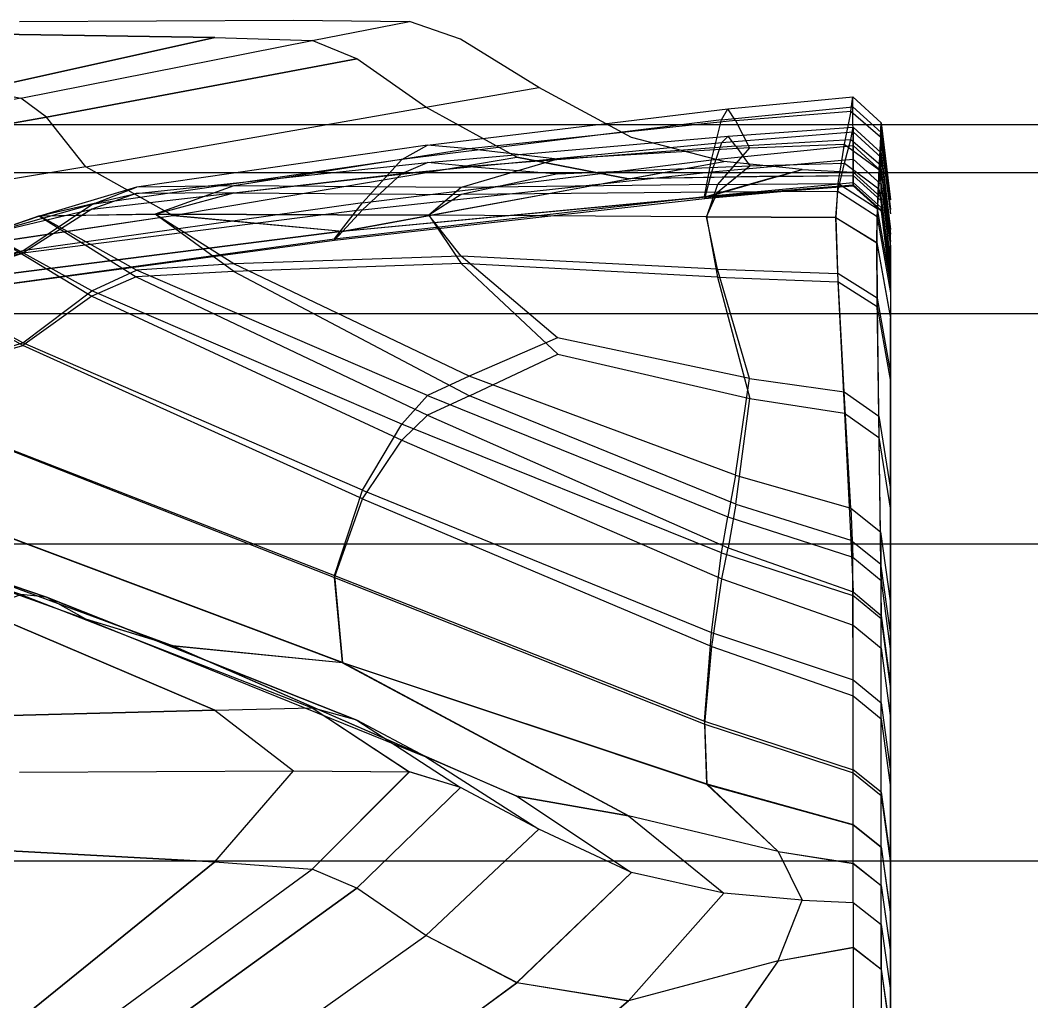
# Model space of a CAD drawing. Extents: x 11992 to 29481, y -6727 to 6811.
# Drawn here: x 12623.422 to 12627.122, y 1297.168 to 1300.761 of the extents above; entities that cross this region are included whole.
import ezdxf

# ---------------------------------------------------------------- set-up
doc = ezdxf.new("R2010")
doc.units = 0
doc.header["$MEASUREMENT"] = 0
doc.layers.get('0').update_dxf_attribs({"color": 8, "linetype": 'CONTINUOUS'})

msp = doc.modelspace()

# ---------------------------------------------------------------- linework, layer by layer
for p, q in [((12623.4194, 1300.7554, -1740.4329), (12624.4208, 1300.7606, -1740.433)), ((12624.4208, 1300.7606, -1740.433), (12624.8452, 1300.7561, -1740.433)), ((12624.4895, 1300.6858, -1741.0231), (12624.8452, 1300.7561, -1740.433)), ((12624.4899, 1300.6858, -1739.8429), (12624.8452, 1300.7561, -1740.433)), ((12625.0316, 1300.691, -1740.433), (12624.8452, 1300.7561, -1740.433)), ((12624.1333, 1300.697, -1740.9884), (12623.2707, 1300.5057, -1742.0537)), ((12623.2707, 1300.5057, -1738.8122), (12624.1333, 1300.697, -1739.8776)), ((12624.1333, 1300.697, -1739.8776), (12623.3012, 1300.7098, -1739.9449)), ((12623.3012, 1300.7098, -1740.921), (12624.1333, 1300.697, -1740.9884)), ((12623.4237, 1300.475, -1742.2183), (12624.4895, 1300.6858, -1741.0231)), ((12623.4237, 1300.475, -1738.6476), (12624.4899, 1300.6858, -1739.8429)), ((12624.1333, 1300.697, -1739.8776), (12624.4899, 1300.6858, -1739.8429)), ((12624.1333, 1300.697, -1740.9884), (12624.4895, 1300.6858, -1741.0231)), ((12624.1333, 1300.697, -1740.9884), (12624.1333, 1300.697, -1739.8776)), ((12624.653, 1300.6197, -1741.0483), (12624.4895, 1300.6858, -1741.0231)), ((12624.653, 1300.6197, -1739.8177), (12624.4899, 1300.6858, -1739.8429)), ((12625.3192, 1300.5146, -1740.433), (12625.0316, 1300.691, -1740.433)), ((12623.5172, 1300.4058, -1742.3184), (12624.653, 1300.6197, -1741.0483)), ((12624.653, 1300.6197, -1739.8177), (12623.5172, 1300.4058, -1738.5475)), ((12624.9048, 1300.4418, -1741.0872), (12624.653, 1300.6197, -1741.0483)), ((12624.9048, 1300.4421, -1739.7788), (12624.653, 1300.6197, -1739.8177)), ((12624.653, 1300.6197, -1739.8177), (12624.653, 1300.6197, -1741.0483)), ((12623.2707, 1300.5057, -1742.0537), (12623.4237, 1300.475, -1742.2183)), ((12623.2707, 1300.5057, -1738.8122), (12623.4237, 1300.475, -1738.6476)), ((12624.9048, 1300.4418, -1741.0872), (12625.3192, 1300.5146, -1740.433)), ((12624.9048, 1300.4421, -1739.7788), (12625.3192, 1300.5146, -1740.433)), ((12625.6572, 1300.331, -1740.433), (12625.3192, 1300.5146, -1740.433)), ((12623.4237, 1300.475, -1742.2183), (12622.2898, 1300.2642, -1743.3418)), ((12623.4237, 1300.475, -1738.6476), (12622.2898, 1300.2642, -1737.5242)), ((12623.5172, 1300.4058, -1742.3184), (12623.4237, 1300.475, -1742.2183)), ((12623.5172, 1300.4058, -1738.5475), (12623.4237, 1300.475, -1738.6476)), ((12626.0096, 1300.4357, -1742.8562), (12626.4674, 1300.4798, -1742.4841)), ((12626.4593, 1300.4278, -1742.9334), (12626.4674, 1300.4798, -1742.4841)), ((12626.4674, 1300.444, -1742.2643), (12626.4674, 1300.4798, -1742.4841)), ((12626.4674, 1300.4798, -1742.4841), (12626.5704, 1300.3856, -1742.4745)), ((12623.6612, 1300.2239, -1738.3929), (12624.9048, 1300.4421, -1739.7788)), ((12623.6612, 1300.2239, -1742.473), (12624.9048, 1300.4418, -1741.0872)), ((12625.2381, 1300.2597, -1739.7502), (12624.9048, 1300.4421, -1739.7788)), ((12625.2381, 1300.2597, -1741.1157), (12624.9048, 1300.4418, -1741.0872)), ((12624.911, 1300.3029, -1743.9725), (12626.0096, 1300.4357, -1742.8562)), ((12625.9863, 1300.3958, -1742.6616), (12626.4674, 1300.444, -1742.2643)), ((12625.9863, 1300.3958, -1742.6616), (12626.0096, 1300.4357, -1742.8562)), ((12626.0378, 1300.3932, -1743.2344), (12626.0096, 1300.4357, -1742.8562)), ((12626.0378, 1300.3932, -1743.2344), (12626.4593, 1300.4278, -1742.9334)), ((12626.4593, 1300.4278, -1742.9334), (12626.4359, 1300.3074, -1743.9926)), ((12626.4593, 1300.4278, -1742.9334), (12626.5685, 1300.3341, -1742.9217)), ((12626.4679, 1300.3019, -1741.8938), (12626.4674, 1300.444, -1742.2643)), ((12626.5704, 1300.3501, -1742.2558), (12626.4674, 1300.444, -1742.2643)), ((12622.3132, 1300.1922, -1743.5167), (12623.5172, 1300.4058, -1742.3184)), ((12623.5172, 1300.4058, -1738.5475), (12622.3132, 1300.1922, -1737.3493)), ((12623.6612, 1300.2239, -1742.473), (12623.5172, 1300.4058, -1742.3184)), ((12623.6612, 1300.2239, -1738.3929), (12623.5172, 1300.4058, -1738.5475)), ((12625.9863, 1300.3958, -1742.6616), (12624.818, 1300.2511, -1743.8532)), ((12626.0378, 1300.3932, -1743.2344), (12625.0641, 1300.2893, -1744.1375)), ((12625.9505, 1300.2497, -1742.3315), (12625.9863, 1300.3958, -1742.6616)), ((12626.0378, 1300.3932, -1743.2344), (12626.0893, 1300.2936, -1744.1154)), ((12626.5685, 1300.3341, -1742.9217), (12626.5704, 1300.3856, -1742.4745)), ((12626.5704, 1300.099, -1740.7394), (12626.5704, 1300.3856, -1742.4745)), ((12626.5704, 1300.3856, -1742.4745), (12626.6047, 1300.1031, -1742.4459)), ((12651.3121, 1300.3782, -1740.4327), (12606.3119, 1300.3782, -1740.4327)), ((12625.9877, 1300.3136, -1738.2529), (12626.4683, 1300.3515, -1738.6566)), ((12626.0111, 1300.3367, -1738.0655), (12626.4683, 1300.3689, -1738.4448)), ((12626.4602, 1300.3243, -1737.9883), (12626.4683, 1300.3689, -1738.4448)), ((12626.4683, 1300.3689, -1738.4448), (12626.5709, 1300.2752, -1738.4541)), ((12626.4683, 1300.3689, -1738.4448), (12626.4683, 1300.155, -1741.0853)), ((12626.4683, 1300.3515, -1738.6566), (12626.5709, 1300.2578, -1738.6648)), ((12626.5704, 1300.3501, -1742.2558), (12626.6047, 1300.068, -1742.2302)), ((12624.818, 1300.2001, -1737.0418), (12625.9877, 1300.3136, -1738.2529)), ((12624.9115, 1300.2401, -1736.9275), (12626.0111, 1300.3367, -1738.0655)), ((12625.9948, 1300.2435, -1740.433), (12625.6572, 1300.331, -1740.433)), ((12625.9515, 1300.2053, -1738.5618), (12625.9877, 1300.3136, -1738.2529)), ((12625.9877, 1300.3136, -1738.2529), (12626.0111, 1300.3367, -1738.0655)), ((12626.0392, 1300.2995, -1737.6815), (12626.0111, 1300.3367, -1738.0655)), ((12626.0392, 1300.2995, -1737.6815), (12626.4602, 1300.3243, -1737.9883)), ((12626.4364, 1300.2368, -1736.9075), (12626.4602, 1300.3243, -1737.9883)), ((12626.4602, 1300.3243, -1737.9883), (12626.5685, 1300.2308, -1737.9998)), ((12626.5685, 1300.3341, -1742.9217), (12626.5628, 1300.2139, -1743.976)), ((12626.5685, 1300.3341, -1742.9217), (12626.6047, 1300.052, -1742.8868)), ((12624.911, 1300.3029, -1743.9725), (12623.8467, 1300.1498, -1745.1576)), ((12625.0641, 1300.2893, -1744.1375), (12624.2029, 1300.1541, -1745.1944)), ((12624.818, 1300.2511, -1743.8532), (12624.911, 1300.3029, -1743.9725)), ((12625.0641, 1300.2893, -1744.1375), (12624.911, 1300.3029, -1743.9725)), ((12625.3874, 1300.2518, -1744.4836), (12625.0641, 1300.2893, -1744.1375)), ((12626.0392, 1300.2995, -1737.6815), (12625.0645, 1300.2258, -1736.7607)), ((12626.0893, 1300.2936, -1744.1154), (12625.3874, 1300.2518, -1744.4836)), ((12625.9505, 1300.2497, -1742.3315), (12626.4679, 1300.3019, -1741.8938)), ((12626.0893, 1300.2936, -1744.1154), (12625.972, 1300.1591, -1745.1477)), ((12626.0392, 1300.2995, -1737.6815), (12626.0902, 1300.2273, -1736.7825)), ((12626.0893, 1300.2936, -1744.1154), (12626.4359, 1300.3074, -1743.9926)), ((12626.4359, 1300.3074, -1743.9926), (12626.4126, 1300.1629, -1745.11)), ((12626.4359, 1300.3074, -1743.9926), (12626.5628, 1300.2139, -1743.976)), ((12626.4679, 1300.3019, -1741.8938), (12626.5704, 1300.2084, -1741.887)), ((12626.4679, 1300.1672, -1741.4688), (12626.4679, 1300.3019, -1741.8938)), ((12626.5685, 1300.2308, -1737.9998), (12626.5709, 1300.2752, -1738.4541)), ((12626.5709, 1300.1112, -1740.433), (12626.5709, 1300.2752, -1738.4541)), ((12626.5709, 1300.2752, -1738.4541), (12626.6047, 1299.9941, -1738.4818)), ((12624.818, 1300.2511, -1743.8532), (12623.6836, 1300.0866, -1745.1141)), ((12623.8462, 1300.1267, -1735.7195), (12624.9115, 1300.2401, -1736.9275)), ((12623.9802, 1300.0461, -1738.2795), (12625.2381, 1300.2597, -1739.7502)), ((12623.9802, 1300.0456, -1742.5865), (12625.2381, 1300.2597, -1741.1157)), ((12624.6006, 1299.9889, -1738.3031), (12625.9948, 1300.2435, -1740.433)), ((12624.674, 1300.0928, -1743.6447), (12624.818, 1300.2511, -1743.8532)), ((12624.674, 1300.0928, -1743.6447), (12625.9505, 1300.2497, -1742.3315)), ((12624.818, 1300.2001, -1737.0418), (12624.9115, 1300.2401, -1736.9275)), ((12625.0645, 1300.2258, -1736.7607), (12624.9115, 1300.2401, -1736.9275)), ((12625.3874, 1300.2518, -1744.4836), (12625.034, 1300.1479, -1745.2607)), ((12625.6463, 1300.1796, -1741.1101), (12625.2381, 1300.2597, -1741.1157)), ((12625.2381, 1300.2597, -1739.7502), (12625.6463, 1300.1798, -1739.7558)), ((12625.2381, 1300.2597, -1741.1157), (12625.2381, 1300.2597, -1739.7502)), ((12625.6463, 1300.1796, -1741.1101), (12625.9948, 1300.2435, -1740.433)), ((12625.9252, 1300.1157, -1741.9135), (12625.9505, 1300.2497, -1742.3315)), ((12625.9515, 1300.2053, -1738.5618), (12626.4683, 1300.2518, -1739.003)), ((12626.2814, 1300.2139, -1740.433), (12625.9948, 1300.2435, -1740.433)), ((12626.0902, 1300.2273, -1736.7825), (12626.4364, 1300.2368, -1736.9075)), ((12626.4126, 1300.1331, -1735.7669), (12626.4364, 1300.2368, -1736.9075)), ((12626.4364, 1300.2368, -1736.9075), (12626.5628, 1300.1438, -1736.9238)), ((12626.4683, 1300.2518, -1739.003), (12626.5709, 1300.1588, -1739.0097)), ((12626.5709, 1300.2578, -1738.6648), (12626.6047, 1299.9772, -1738.6896)), ((12651.3121, 1300.202, -1737.8066), (12606.3119, 1300.202, -1737.8066)), ((12651.3121, 1300.202, -1743.0588), (12606.3119, 1300.202, -1743.0588)), ((12623.6612, 1300.2239, -1742.473), (12622.3489, 1300.006, -1743.7868)), ((12623.6612, 1300.2239, -1738.3929), (12622.3489, 1300.006, -1737.0791)), ((12623.9802, 1300.0461, -1738.2795), (12623.6612, 1300.2239, -1738.3929)), ((12623.9802, 1300.0456, -1742.5865), (12623.6612, 1300.2239, -1742.473)), ((12623.6831, 1300.0692, -1735.761), (12624.818, 1300.2001, -1737.0418)), ((12624.2029, 1300.1286, -1735.6831), (12625.0645, 1300.2258, -1736.7607)), ((12624.674, 1300.0661, -1737.2379), (12625.9515, 1300.2053, -1738.5618)), ((12624.674, 1300.0661, -1737.2379), (12624.818, 1300.2001, -1737.0418)), ((12625.0645, 1300.2258, -1736.7607), (12625.3878, 1300.1979, -1736.4075)), ((12625.3878, 1300.1979, -1736.4075), (12626.0902, 1300.2273, -1736.7825)), ((12625.9257, 1300.1076, -1738.9589), (12625.9515, 1300.2053, -1738.5618)), ((12625.972, 1300.1307, -1735.7288), (12626.0902, 1300.2273, -1736.7825)), ((12626.1942, 1300.1886, -1740.8332), (12626.2814, 1300.2139, -1740.433)), ((12626.1942, 1300.1894, -1740.0327), (12626.2814, 1300.2139, -1740.433)), ((12626.2814, 1300.2139, -1740.433), (12626.4683, 1300.2039, -1740.4329)), ((12626.4683, 1300.2039, -1740.4329), (12626.5709, 1300.1112, -1740.433)), ((12626.5628, 1300.2139, -1743.976), (12626.5566, 1300.0702, -1745.0883)), ((12626.5628, 1300.1438, -1736.9238), (12626.5685, 1300.2308, -1737.9998)), ((12626.5628, 1300.2139, -1743.976), (12626.6047, 1299.934, -1743.9263)), ((12626.5685, 1300.2308, -1737.9998), (12626.6047, 1299.9502, -1738.0339)), ((12626.5704, 1300.2084, -1741.887), (12626.6047, 1299.9283, -1741.8666)), ((12624.6006, 1299.9874, -1742.563), (12625.6463, 1300.1796, -1741.1101)), ((12625.3878, 1300.1979, -1736.4075), (12625.034, 1300.1233, -1735.6147)), ((12626.1942, 1300.1894, -1740.0327), (12625.6463, 1300.1798, -1739.7558)), ((12626.1942, 1300.1886, -1740.8332), (12625.6463, 1300.1796, -1741.1101)), ((12625.9252, 1300.1157, -1741.9135), (12626.4679, 1300.1672, -1741.4688)), ((12626.1942, 1300.1894, -1740.0327), (12625.9329, 1300.1155, -1739.4109)), ((12626.1942, 1300.1886, -1740.8332), (12625.9329, 1300.1133, -1741.4547)), ((12625.972, 1300.1591, -1745.1477), (12626.4126, 1300.1629, -1745.11)), ((12626.1942, 1300.1894, -1740.0327), (12626.4683, 1300.1925, -1740.125)), ((12626.1942, 1300.1886, -1740.8332), (12626.4683, 1300.1917, -1740.7408)), ((12626.4126, 1300.1629, -1745.11), (12626.4049, 1300.0387, -1745.7339)), ((12626.5566, 1300.0702, -1745.0883), (12626.4126, 1300.1629, -1745.11)), ((12626.4683, 1300.155, -1741.0853), (12626.4679, 1300.1672, -1741.4688)), ((12626.5704, 1300.0747, -1741.464), (12626.4679, 1300.1672, -1741.4688)), ((12626.4683, 1300.1925, -1740.125), (12626.5709, 1300.0995, -1740.1264)), ((12626.4683, 1300.1917, -1740.7408), (12626.5704, 1300.099, -1740.7394)), ((12623.8467, 1300.1498, -1745.1576), (12623.4919, 1300.0439, -1745.7364)), ((12623.4919, 1300.0444, -1735.1305), (12623.8462, 1300.1267, -1735.7195)), ((12623.8462, 1300.1267, -1735.7195), (12623.6831, 1300.0692, -1735.761)), ((12623.6836, 1300.0866, -1745.1141), (12623.8467, 1300.1498, -1745.1576)), ((12624.2029, 1300.1286, -1735.6831), (12623.8462, 1300.1267, -1735.7195)), ((12624.2029, 1300.1541, -1745.1944), (12623.8467, 1300.1498, -1745.1576)), ((12624.2029, 1300.1541, -1745.1944), (12623.9154, 1300.0506, -1745.7383)), ((12623.9154, 1300.0508, -1735.1287), (12624.2029, 1300.1286, -1735.6831)), ((12625.034, 1300.1479, -1745.2607), (12624.2029, 1300.1541, -1745.1944)), ((12624.2029, 1300.1286, -1735.6831), (12625.034, 1300.1233, -1735.6147)), ((12625.034, 1300.1479, -1745.2607), (12624.9162, 1300.0473, -1745.7369)), ((12625.972, 1300.1591, -1745.1477), (12625.034, 1300.1479, -1745.2607)), ((12625.972, 1300.1307, -1735.7288), (12625.034, 1300.1233, -1735.6147)), ((12625.9257, 1300.1076, -1738.9589), (12626.4683, 1300.1581, -1739.4043)), ((12625.972, 1300.1591, -1745.1477), (12625.9324, 1300.0408, -1745.7347)), ((12625.9324, 1300.0406, -1735.1305), (12625.972, 1300.1307, -1735.7288)), ((12625.9329, 1300.1155, -1739.4109), (12626.4683, 1300.1577, -1739.78)), ((12625.9329, 1300.1133, -1741.4547), (12626.4683, 1300.155, -1741.0853)), ((12626.4126, 1300.1331, -1735.7669), (12625.972, 1300.1307, -1735.7288)), ((12626.4049, 1300.0384, -1735.1309), (12626.4126, 1300.1331, -1735.7669)), ((12626.5566, 1300.0404, -1735.7886), (12626.4126, 1300.1331, -1735.7669)), ((12626.4683, 1300.1581, -1739.4043), (12626.5709, 1300.0654, -1739.4091)), ((12626.4683, 1300.1577, -1739.78), (12626.5709, 1300.0649, -1739.7832)), ((12626.4683, 1300.155, -1741.0853), (12626.5704, 1300.0623, -1741.0822)), ((12626.5566, 1300.0404, -1735.7886), (12626.5628, 1300.1438, -1736.9238)), ((12626.5628, 1300.1438, -1736.9238), (12626.6047, 1299.8646, -1736.9732)), ((12626.5709, 1300.1588, -1739.0097), (12626.6047, 1299.8792, -1739.0297)), ((12624.674, 1300.0928, -1743.6447), (12623.4314, 1299.9171, -1745.0272)), ((12624.571, 1299.9607, -1743.2477), (12625.9252, 1300.1157, -1741.9135)), ((12624.571, 1299.956, -1737.6227), (12625.9257, 1300.1076, -1738.9589)), ((12624.571, 1299.9607, -1743.2477), (12624.674, 1300.0928, -1743.6447)), ((12624.6006, 1299.9889, -1738.3031), (12625.9329, 1300.1155, -1739.4109)), ((12625.9329, 1300.1133, -1741.4547), (12624.6006, 1299.9874, -1742.563)), ((12625.034, 1300.1233, -1735.6147), (12624.9162, 1300.0473, -1735.1293)), ((12625.9252, 1300.1157, -1741.9135), (12625.9329, 1300.1133, -1741.4547)), ((12625.9329, 1300.1155, -1739.4109), (12625.9257, 1300.1076, -1738.9589)), ((12626.5709, 1300.1112, -1740.433), (12626.5704, 1300.099, -1740.7394)), ((12626.5704, 1300.099, -1740.7394), (12626.6047, 1299.8203, -1740.7351)), ((12626.5709, 1300.1112, -1740.433), (12626.6047, 1299.8325, -1740.433)), ((12626.5709, 1300.0995, -1740.1264), (12626.6047, 1299.821, -1740.1307)), ((12623.305, 1299.9791, -1735.1477), (12623.6831, 1300.0692, -1735.761)), ((12623.6836, 1300.0866, -1745.1141), (12623.3055, 1299.9791, -1745.7189)), ((12623.6831, 1300.0692, -1735.761), (12623.4309, 1299.9085, -1735.8443)), ((12624.674, 1300.0661, -1737.2379), (12623.4309, 1299.9085, -1735.8443)), ((12623.4314, 1299.9171, -1745.0272), (12623.6836, 1300.0866, -1745.1141)), ((12624.571, 1299.956, -1737.6227), (12624.674, 1300.0661, -1737.2379)), ((12626.5566, 1300.0702, -1745.0883), (12626.5546, 1299.9467, -1745.7092)), ((12626.5566, 1300.0702, -1745.0883), (12626.6047, 1299.7919, -1745.0229)), ((12626.5704, 1300.0747, -1741.464), (12626.6047, 1299.7965, -1741.4495)), ((12626.5704, 1300.0623, -1741.0822), (12626.6047, 1299.7843, -1741.073)), ((12626.5709, 1300.0654, -1739.4091), (12626.6047, 1299.7872, -1739.4235)), ((12626.5709, 1300.0649, -1739.7832), (12626.6047, 1299.7867, -1739.7923)), ((12622.471, 1299.8208, -1736.7766), (12623.9802, 1300.0461, -1738.2795)), ((12622.471, 1299.8208, -1744.0895), (12623.9802, 1300.0456, -1742.5865)), ((12623.4919, 1300.0444, -1735.1305), (12623.305, 1299.9791, -1735.1477)), ((12623.4919, 1300.0439, -1745.7364), (12623.3055, 1299.9791, -1745.7189)), ((12623.4919, 1300.0444, -1735.1305), (12623.9154, 1300.0508, -1735.1287)), ((12623.9154, 1300.0506, -1745.7383), (12623.4919, 1300.0439, -1745.7364)), ((12623.8467, 1299.8463, -1734.5764), (12623.4919, 1300.0444, -1735.1305)), ((12623.4919, 1300.0439, -1745.7364), (12623.8462, 1299.8208, -1746.2878)), ((12623.9154, 1300.0508, -1735.1287), (12624.9162, 1300.0473, -1735.1293)), ((12624.2029, 1299.8687, -1734.606), (12623.9154, 1300.0508, -1735.1287)), ((12624.2029, 1299.8408, -1746.2572), (12623.9154, 1300.0506, -1745.7383)), ((12624.9162, 1300.0473, -1745.7369), (12623.9154, 1300.0506, -1745.7383)), ((12623.9802, 1300.0461, -1738.2795), (12624.6006, 1299.9889, -1738.3031)), ((12624.6006, 1299.9874, -1742.563), (12623.9802, 1300.0456, -1742.5865)), ((12625.9324, 1300.0408, -1745.7347), (12624.9162, 1300.0473, -1745.7369)), ((12624.9162, 1300.0473, -1745.7369), (12625.034, 1299.8704, -1746.1953)), ((12625.9324, 1300.0406, -1735.1305), (12624.9162, 1300.0473, -1735.1293)), ((12625.034, 1299.8966, -1734.6665), (12624.9162, 1300.0473, -1735.1293)), ((12625.9324, 1300.0408, -1745.7347), (12625.972, 1299.8196, -1746.2978)), ((12625.9324, 1300.0408, -1745.7347), (12626.4049, 1300.0387, -1745.7339)), ((12625.972, 1299.8496, -1734.563), (12625.9324, 1300.0406, -1735.1305)), ((12626.4049, 1300.0384, -1735.1309), (12625.9324, 1300.0406, -1735.1305)), ((12626.4049, 1300.0387, -1745.7339), (12626.5546, 1299.9467, -1745.7092)), ((12626.4049, 1300.0387, -1745.7339), (12626.4126, 1299.8026, -1746.3319)), ((12626.4049, 1300.0384, -1735.1309), (12626.5546, 1299.9464, -1735.1556)), ((12626.4126, 1299.8339, -1734.5285), (12626.4049, 1300.0384, -1735.1309)), ((12626.5546, 1299.9464, -1735.1556), (12626.5566, 1300.0404, -1735.7886)), ((12626.5566, 1300.0404, -1735.7886), (12626.6047, 1299.7626, -1735.8538)), ((12624.6006, 1299.9889, -1738.3031), (12622.7528, 1299.7521, -1736.5049)), ((12624.6006, 1299.9874, -1742.563), (12622.7528, 1299.7514, -1744.362)), ((12623.6836, 1299.77, -1734.5702), (12623.305, 1299.9791, -1735.1477)), ((12623.3055, 1299.9791, -1745.7189), (12623.6831, 1299.7504, -1746.295)), ((12624.6006, 1299.9889, -1738.3031), (12624.571, 1299.956, -1737.6227)), ((12624.571, 1299.9607, -1743.2477), (12624.6006, 1299.9874, -1742.563)), ((12626.6047, 1299.8792, -1739.0297), (12626.6047, 1299.9772, -1738.6896)), ((12622.8425, 1299.7221, -1735.8603), (12624.571, 1299.956, -1737.6227)), ((12622.8429, 1299.7225, -1745.0081), (12624.571, 1299.9607, -1743.2477)), ((12626.5546, 1299.9467, -1745.7092), (12626.5566, 1299.7116, -1746.3045)), ((12626.5546, 1299.9467, -1745.7092), (12626.6047, 1299.6701, -1745.6352)), ((12626.5566, 1299.7428, -1734.556), (12626.5546, 1299.9464, -1735.1556)), ((12626.5546, 1299.9464, -1735.1556), (12626.6047, 1299.6698, -1735.2297)), ((12626.6047, 1299.8646, -1736.9732), (12626.6047, 1299.9502, -1738.0339)), ((12622.8425, 1299.7221, -1735.8603), (12623.4309, 1299.9085, -1735.8443)), ((12622.8429, 1299.7225, -1745.0081), (12623.4314, 1299.9171, -1745.0272)), ((12623.4314, 1299.9171, -1745.0272), (12623.017, 1299.8072, -1745.6732)), ((12623.4309, 1299.9085, -1735.8443), (12623.017, 1299.8077, -1735.1941)), ((12626.6047, 1299.9283, -1741.8666), (12626.6047, 1298.0138, -1743.5855)), ((12624.2029, 1299.8687, -1734.606), (12623.8467, 1299.8463, -1734.5764)), ((12625.034, 1299.8966, -1734.6665), (12624.2029, 1299.8687, -1734.606)), ((12625.034, 1299.8704, -1746.1953), (12624.2029, 1299.8408, -1746.2572)), ((12625.0641, 1299.4572, -1733.6231), (12624.2029, 1299.8687, -1734.606)), ((12625.3874, 1299.5978, -1733.9416), (12625.034, 1299.8966, -1734.6665)), ((12625.972, 1299.8496, -1734.563), (12625.034, 1299.8966, -1734.6665)), ((12625.972, 1299.8196, -1746.2978), (12625.034, 1299.8704, -1746.1953)), ((12625.034, 1299.8704, -1746.1953), (12625.3878, 1299.5385, -1746.9192)), ((12623.6836, 1299.77, -1734.5702), (12623.8467, 1299.8463, -1734.5764)), ((12624.2029, 1299.8408, -1746.2572), (12623.8462, 1299.8208, -1746.2878)), ((12624.911, 1299.3864, -1733.4734), (12623.8467, 1299.8463, -1734.5764)), ((12624.2029, 1299.8408, -1746.2572), (12625.0645, 1299.3861, -1747.2391)), ((12626.0893, 1299.4498, -1733.6018), (12625.972, 1299.8496, -1734.563)), ((12625.972, 1299.8496, -1734.563), (12626.4126, 1299.8339, -1734.5285)), ((12626.4359, 1299.4004, -1733.4886), (12626.4126, 1299.8339, -1734.5285)), ((12626.5566, 1299.7428, -1734.556), (12626.4126, 1299.8339, -1734.5285)), ((12626.6047, 1299.8325, -1740.433), (12626.6047, 1299.317, -1739.8077)), ((12626.6047, 1299.8325, -1740.433), (12626.6047, 1299.3613, -1740.4329)), ((12626.6047, 1299.8325, -1740.433), (12626.6047, 1299.7965, -1741.4495)), ((12623.4314, 1299.5795, -1734.5798), (12623.017, 1299.8077, -1735.1941)), ((12623.4309, 1299.5695, -1746.2868), (12623.017, 1299.8072, -1745.6732)), ((12623.8462, 1299.8208, -1746.2878), (12623.6831, 1299.7504, -1746.295)), ((12623.8462, 1299.8208, -1746.2878), (12624.9115, 1299.3151, -1747.3905)), ((12625.972, 1299.8196, -1746.2978), (12626.4126, 1299.8026, -1746.3319)), ((12625.972, 1299.8196, -1746.2978), (12626.0902, 1299.3764, -1747.2586)), ((12626.5566, 1299.7116, -1746.3045), (12626.4126, 1299.8026, -1746.3319)), ((12626.4126, 1299.8026, -1746.3319), (12626.4364, 1299.3222, -1747.3717)), ((12626.6047, 1299.8203, -1740.7351), (12626.6047, 1297.9222, -1740.4329)), ((12623.4314, 1299.5795, -1734.5798), (12623.6836, 1299.77, -1734.5702)), ((12624.818, 1299.2822, -1733.396), (12623.6836, 1299.77, -1734.5702)), ((12626.6047, 1299.7919, -1745.0229), (12626.6047, 1299.6255, -1742.3974)), ((12626.6047, 1299.7867, -1739.7923), (12626.6047, 1297.912, -1740.1602)), ((12626.6047, 1299.7626, -1735.8538), (12626.6047, 1297.9647, -1739.1666)), ((12623.6831, 1299.7504, -1746.295), (12623.4309, 1299.5695, -1746.2868)), ((12623.6831, 1299.7504, -1746.295), (12624.818, 1299.2233, -1747.4697)), ((12626.5628, 1299.3113, -1733.5209), (12626.5566, 1299.7428, -1734.556)), ((12626.5566, 1299.7428, -1734.556), (12626.6047, 1299.4693, -1734.6385)), ((12651.3125, 1299.6863, -1735.2257), (12606.3124, 1299.6863, -1735.2257)), ((12651.3125, 1299.6863, -1745.6397), (12606.3124, 1299.6863, -1745.6397)), ((12626.5566, 1299.7116, -1746.3045), (12626.5628, 1299.2335, -1747.3394)), ((12626.5566, 1299.7116, -1746.3045), (12626.6047, 1299.4383, -1746.222)), ((12626.6047, 1299.6701, -1745.6352), (12626.6047, 1297.2718, -1748.1371)), ((12626.6047, 1299.0068, -1734.778), (12626.6047, 1299.6698, -1735.2297)), ((12622.8429, 1299.4019, -1734.6604), (12623.4314, 1299.5795, -1734.5798)), ((12624.674, 1299.0407, -1733.2945), (12623.4314, 1299.5795, -1734.5798)), ((12625.3874, 1299.5978, -1733.9416), (12625.0641, 1299.4572, -1733.6231)), ((12626.0893, 1299.4498, -1733.6018), (12625.3874, 1299.5978, -1733.9416)), ((12622.8425, 1299.4002, -1746.2073), (12623.4309, 1299.5695, -1746.2868)), ((12624.674, 1299.009, -1747.5724), (12623.4309, 1299.5695, -1746.2868)), ((12625.0645, 1299.3861, -1747.2391), (12625.3878, 1299.5385, -1746.9192)), ((12625.3878, 1299.5385, -1746.9192), (12626.0902, 1299.3764, -1747.2586)), ((12626.6047, 1299.0438, -1733.6179), (12626.6047, 1299.4693, -1734.6385)), ((12625.0641, 1299.4572, -1733.6231), (12624.911, 1299.3864, -1733.4734)), ((12626.0378, 1299.0957, -1732.789), (12625.0641, 1299.4572, -1733.6231)), ((12626.0378, 1299.0957, -1732.789), (12626.0893, 1299.4498, -1733.6018)), ((12626.0893, 1299.4498, -1733.6018), (12626.4359, 1299.4004, -1733.4886)), ((12626.6047, 1297.8896, -1741.3503), (12626.6047, 1299.455, -1741.8321)), ((12626.6047, 1299.4383, -1746.222), (12626.6047, 1298.5169, -1747.0786)), ((12622.8425, 1299.4002, -1746.2073), (12624.571, 1298.7214, -1747.8506)), ((12622.8429, 1299.4019, -1734.6604), (12624.571, 1298.7279, -1733.0168)), ((12624.818, 1299.2822, -1733.396), (12624.911, 1299.3864, -1733.4734)), ((12624.911, 1299.3864, -1733.4734), (12626.0096, 1298.9434, -1732.4403)), ((12625.0645, 1299.3861, -1747.2391), (12624.9115, 1299.3151, -1747.3905)), ((12626.0392, 1298.9896, -1748.0733), (12625.0645, 1299.3861, -1747.2391)), ((12626.4593, 1298.9751, -1732.511), (12626.4359, 1299.4004, -1733.4886)), ((12626.4359, 1299.4004, -1733.4886), (12626.5628, 1299.3113, -1733.5209)), ((12626.0392, 1298.9896, -1748.0733), (12626.0902, 1299.3764, -1747.2586)), ((12626.0902, 1299.3764, -1747.2586), (12626.4364, 1299.3222, -1747.3717)), ((12624.818, 1299.2233, -1747.4697), (12624.9115, 1299.3151, -1747.3905)), ((12624.9115, 1299.3151, -1747.3905), (12626.0111, 1298.8299, -1748.4245)), ((12626.4364, 1299.3222, -1747.3717), (12626.4602, 1298.8576, -1748.3514)), ((12626.4364, 1299.3222, -1747.3717), (12626.5628, 1299.2335, -1747.3394)), ((12626.5685, 1298.8881, -1732.5479), (12626.5628, 1299.3113, -1733.5209)), ((12626.5628, 1299.3113, -1733.5209), (12626.6047, 1299.0438, -1733.6179)), ((12626.6047, 1299.3263, -1741.425), (12626.6047, 1298.6461, -1741.0358)), ((12626.6047, 1299.317, -1739.8077), (12626.6047, 1298.6487, -1739.8296)), ((12624.674, 1299.0407, -1733.2945), (12624.818, 1299.2822, -1733.396)), ((12625.9863, 1298.8115, -1732.2916), (12624.818, 1299.2822, -1733.396)), ((12624.674, 1299.009, -1747.5724), (12624.818, 1299.2233, -1747.4697)), ((12624.818, 1299.2233, -1747.4697), (12625.9877, 1298.7162, -1748.5752)), ((12626.5628, 1299.2335, -1747.3394), (12626.5685, 1298.7708, -1748.3145)), ((12626.5628, 1299.2335, -1747.3394), (12626.6047, 1298.967, -1747.2425)), ((12626.6047, 1299.203, -1745.51), (12626.6047, 1298.5386, -1745.332)), ((12626.6047, 1299.2028, -1735.3549), (12626.6047, 1298.5383, -1735.5329)), ((12624.6006, 1298.4086, -1732.4105), (12622.7528, 1299.1038, -1734.0864)), ((12624.6006, 1298.4098, -1748.4563), (12622.7528, 1299.1036, -1746.7805)), ((12626.0378, 1299.0957, -1732.789), (12626.0096, 1298.9434, -1732.4403)), ((12626.0378, 1299.0957, -1732.789), (12626.4593, 1298.9751, -1732.511)), ((12622.3132, 1299.0628, -1733.134), (12623.5172, 1298.6487, -1731.9894)), ((12623.5172, 1298.6487, -1748.8765), (12622.3132, 1299.0626, -1747.7319)), ((12623.4237, 1298.6585, -1731.8683), (12622.2898, 1299.0376, -1732.9465)), ((12623.4237, 1298.6585, -1748.9976), (12622.2898, 1299.0376, -1747.9193)), ((12623.6612, 1298.5684, -1748.6516), (12622.3489, 1299.0366, -1747.4049)), ((12623.6612, 1298.5686, -1732.2142), (12622.3489, 1299.0366, -1733.461)), ((12622.471, 1299.0273, -1733.8158), (12623.9802, 1298.4706, -1732.4017)), ((12622.471, 1299.0273, -1747.0503), (12623.9807, 1298.4711, -1748.4644)), ((12624.571, 1298.7279, -1733.0168), (12624.674, 1299.0407, -1733.2945)), ((12624.674, 1299.0407, -1733.2945), (12625.9505, 1298.52, -1732.079)), ((12624.571, 1298.7214, -1747.8506), (12624.674, 1299.009, -1747.5724)), ((12624.674, 1299.009, -1747.5724), (12625.9515, 1298.468, -1748.7886)), ((12626.0392, 1298.9896, -1748.0733), (12626.0111, 1298.8299, -1748.4245)), ((12626.0392, 1298.9896, -1748.0733), (12626.4602, 1298.8576, -1748.3514)), ((12626.6047, 1299.0068, -1734.778), (12626.6047, 1298.6258, -1736.1207)), ((12625.9863, 1298.8115, -1732.2916), (12626.0096, 1298.9434, -1732.4403)), ((12626.0096, 1298.9434, -1732.4403), (12626.4674, 1298.7956, -1732.0959)), ((12626.4593, 1298.9751, -1732.511), (12626.5685, 1298.8881, -1732.5479)), ((12626.4593, 1298.9751, -1732.511), (12626.4674, 1298.7956, -1732.0959)), ((12626.6047, 1298.967, -1747.2425), (12626.6047, 1298.5109, -1748.2039)), ((12626.6047, 1297.8788, -1741.0106), (12626.6047, 1298.9133, -1742.1255)), ((12626.5685, 1298.8881, -1732.5479), (12626.5704, 1298.7093, -1732.1348)), ((12626.5685, 1298.8881, -1732.5479), (12626.6047, 1298.6263, -1732.6586)), ((12651.3121, 1298.8425, -1732.7327), (12606.3119, 1298.8425, -1732.7327)), ((12651.3121, 1298.8425, -1748.1327), (12606.3119, 1298.8425, -1748.1327)), ((12626.4602, 1298.8576, -1748.3514), (12626.5685, 1298.7708, -1748.3145)), ((12626.4602, 1298.8576, -1748.3514), (12626.4683, 1298.668, -1748.7691)), ((12625.9505, 1298.52, -1732.079), (12625.9863, 1298.8115, -1732.2916)), ((12625.9863, 1298.8115, -1732.2916), (12626.4674, 1298.6547, -1731.9235)), ((12625.9877, 1298.7162, -1748.5752), (12626.0111, 1298.8299, -1748.4245)), ((12626.0111, 1298.8299, -1748.4245), (12626.4683, 1298.668, -1748.7691)), ((12626.4674, 1298.6547, -1731.9235), (12626.4674, 1298.7956, -1732.0959)), ((12626.4674, 1298.7956, -1732.0959), (12626.5704, 1298.7093, -1732.1348)), ((12626.6047, 1298.6258, -1736.1207), (12626.6047, 1298.8025, -1738.1737)), ((12626.5685, 1298.7708, -1748.3145), (12626.5709, 1298.5822, -1748.7303)), ((12626.5685, 1298.7708, -1748.3145), (12626.6047, 1298.5109, -1748.2039)), ((12626.6047, 1298.787, -1743.7227), (12626.6047, 1298.6535, -1744.7554)), ((12624.571, 1298.7279, -1733.0168), (12625.9252, 1298.195, -1731.7839)), ((12624.571, 1298.7279, -1733.0168), (12624.6006, 1298.4086, -1732.4105)), ((12624.6006, 1298.4098, -1748.4563), (12624.571, 1298.7214, -1747.8506)), ((12624.571, 1298.7214, -1747.8506), (12625.9257, 1298.1845, -1749.0836)), ((12625.9515, 1298.468, -1748.7886), (12625.9877, 1298.7162, -1748.5752)), ((12625.9877, 1298.7162, -1748.5752), (12626.4683, 1298.5469, -1748.9437)), ((12626.5704, 1297.5932, -1730.7754), (12626.5704, 1298.7093, -1732.1348)), ((12626.5704, 1298.7093, -1732.1348), (12626.6047, 1298.4501, -1732.2511)), ((12623.2707, 1298.6027, -1731.7103), (12623.4237, 1298.6585, -1731.8683)), ((12623.2707, 1298.6027, -1749.1556), (12623.4237, 1298.6585, -1748.9976)), ((12623.4237, 1298.6585, -1731.8683), (12624.4895, 1298.2434, -1730.7276)), ((12623.5172, 1298.6487, -1748.8765), (12623.4237, 1298.6585, -1748.9976)), ((12623.4237, 1298.6585, -1748.9976), (12624.4899, 1298.2434, -1750.1382)), ((12623.5172, 1298.6487, -1731.9894), (12623.4237, 1298.6585, -1731.8683)), ((12624.653, 1298.1988, -1750.0833), (12623.5172, 1298.6487, -1748.8765)), ((12623.5172, 1298.6487, -1731.9894), (12624.653, 1298.1988, -1730.7825)), ((12623.6612, 1298.5684, -1748.6516), (12623.5172, 1298.6487, -1748.8765)), ((12623.6612, 1298.5686, -1732.2142), (12623.5172, 1298.6487, -1731.9894)), ((12626.5704, 1298.5691, -1731.9631), (12626.4674, 1298.6547, -1731.9235)), ((12626.4679, 1298.3464, -1731.6737), (12626.4674, 1298.6547, -1731.9235)), ((12626.4683, 1297.531, -1750.4084), (12626.4683, 1298.668, -1748.7691)), ((12626.4683, 1298.668, -1748.7691), (12626.5709, 1298.5822, -1748.7303)), ((12626.6047, 1297.9113, -1740.7056), (12626.6047, 1298.6807, -1740.1483)), ((12626.6047, 1296.9745, -1732.3379), (12626.6047, 1298.6263, -1732.6586)), ((12624.1333, 1298.2358, -1730.6921), (12623.2707, 1298.6027, -1731.7103)), ((12623.2707, 1298.6027, -1749.1556), (12624.1333, 1298.2358, -1750.1738)), ((12626.5709, 1297.4506, -1750.3619), (12626.5709, 1298.5822, -1748.7303)), ((12626.5709, 1298.5822, -1748.7303), (12626.6047, 1298.3249, -1748.6138)), ((12623.9802, 1298.4706, -1732.4017), (12623.6612, 1298.5686, -1732.2142)), ((12623.6612, 1298.5686, -1732.2142), (12624.9048, 1298.0643, -1730.9051)), ((12623.9807, 1298.4711, -1748.4644), (12623.6612, 1298.5684, -1748.6516)), ((12623.6612, 1298.5684, -1748.6516), (12624.9048, 1298.0643, -1749.9608)), ((12626.4683, 1298.5469, -1748.9437), (12626.5709, 1298.4618, -1748.904)), ((12626.5704, 1298.5691, -1731.9631), (12626.6047, 1298.3118, -1732.082)), ((12625.9252, 1298.195, -1731.7839), (12625.9505, 1298.52, -1732.079)), ((12625.9505, 1298.52, -1732.079), (12626.4679, 1298.3464, -1731.6737)), ((12624.6006, 1298.4086, -1732.4105), (12623.9802, 1298.4706, -1732.4017)), ((12623.9802, 1298.4706, -1732.4017), (12625.2381, 1297.9206, -1731.0211)), ((12623.9807, 1298.4711, -1748.4644), (12625.2381, 1297.9208, -1749.8449)), ((12623.9807, 1298.4711, -1748.4644), (12624.6006, 1298.4098, -1748.4563)), ((12625.9257, 1298.1845, -1749.0836), (12625.9515, 1298.468, -1748.7886)), ((12625.9515, 1298.468, -1748.7886), (12626.4683, 1298.2875, -1749.194)), ((12626.5709, 1298.4618, -1748.904), (12626.6047, 1298.2062, -1748.7851)), ((12625.6463, 1297.8486, -1749.8099), (12624.6006, 1298.4098, -1748.4563)), ((12624.6006, 1298.4098, -1748.4563), (12625.9329, 1297.9654, -1749.479)), ((12624.6006, 1298.4086, -1732.4105), (12625.6463, 1297.8483, -1731.0562)), ((12625.9329, 1297.9635, -1731.3878), (12624.6006, 1298.4086, -1732.4105)), ((12626.4679, 1298.0174, -1731.3729), (12626.4679, 1298.3464, -1731.6737)), ((12626.4679, 1298.3464, -1731.6737), (12626.5704, 1298.262, -1731.7146)), ((12626.6047, 1297.8858, -1744.5751), (12626.6047, 1298.3204, -1745.8847)), ((12626.4683, 1298.2875, -1749.194), (12626.5709, 1298.2036, -1749.1532)), ((12626.6047, 1297.5944, -1735.2039), (12626.6047, 1298.3118, -1732.082)), ((12624.1333, 1298.2358, -1730.6921), (12624.4895, 1298.2434, -1730.7276)), ((12624.1333, 1298.2358, -1750.1738), (12624.4899, 1298.2434, -1750.1382)), ((12624.4895, 1298.2434, -1730.7276), (12624.8447, 1298.0093, -1730.1815)), ((12624.653, 1298.1988, -1730.7825), (12624.4895, 1298.2434, -1730.7276)), ((12624.653, 1298.1988, -1750.0833), (12624.4899, 1298.2434, -1750.1382)), ((12624.4899, 1298.2434, -1750.1382), (12624.8452, 1298.0093, -1750.6844)), ((12626.5704, 1298.262, -1731.7146), (12626.6047, 1298.0093, -1731.8369)), ((12624.1333, 1298.2358, -1750.1738), (12623.3012, 1298.2131, -1750.2386)), ((12623.3012, 1298.2131, -1730.6273), (12624.1333, 1298.2358, -1730.6921)), ((12624.1333, 1298.2358, -1730.6921), (12624.4208, 1298.0131, -1730.1792)), ((12624.1333, 1298.2358, -1750.1738), (12624.4208, 1298.0131, -1750.6867)), ((12626.5709, 1298.2036, -1749.1532), (12626.6047, 1297.9516, -1749.0308)), ((12626.6047, 1298.2062, -1748.7851), (12626.6047, 1297.5668, -1745.6572)), ((12624.9048, 1298.0643, -1730.9051), (12624.653, 1298.1988, -1730.7825)), ((12624.9048, 1298.0643, -1749.9608), (12624.653, 1298.1988, -1750.0833)), ((12624.653, 1298.1988, -1750.0833), (12625.0316, 1297.9528, -1750.6518)), ((12624.653, 1298.1988, -1730.7825), (12625.0316, 1297.9528, -1730.2141)), ((12625.9252, 1298.195, -1731.7839), (12625.9329, 1297.9635, -1731.3878)), ((12625.9252, 1298.195, -1731.7839), (12626.4679, 1298.0174, -1731.3729)), ((12625.9329, 1297.9654, -1749.479), (12625.9257, 1298.1845, -1749.0836)), ((12625.9257, 1298.1845, -1749.0836), (12626.4683, 1298.0057, -1749.4945)), ((12626.6047, 1298.1204, -1742.6474), (12626.6047, 1297.881, -1739.8548)), ((12624.9048, 1298.0643, -1730.9051), (12625.3192, 1297.8002, -1730.3022)), ((12624.9048, 1298.0643, -1749.9608), (12625.3192, 1297.8002, -1750.5637)), ((12625.2381, 1297.9206, -1731.0211), (12624.9048, 1298.0643, -1730.9051)), ((12625.2381, 1297.9208, -1749.8449), (12624.9048, 1298.0643, -1749.9608)), ((12626.4683, 1297.815, -1731.0469), (12626.4679, 1298.0174, -1731.3729)), ((12626.5704, 1297.9346, -1731.4151), (12626.4679, 1298.0174, -1731.3729)), ((12626.6047, 1297.8815, -1739.5219), (12626.6047, 1298.0527, -1738.8597)), ((12626.6047, 1297.7754, -1735.7374), (12626.6047, 1298.0286, -1738.2679)), ((12623.4194, 1298.0085, -1730.1818), (12624.4208, 1298.0131, -1730.1792)), ((12623.4194, 1298.0085, -1750.6841), (12624.4208, 1298.0131, -1750.6867)), ((12624.1333, 1297.6802, -1751.1359), (12624.4208, 1298.0131, -1750.6867)), ((12624.1333, 1297.6802, -1729.73), (12624.4208, 1298.0131, -1730.1792)), ((12624.4208, 1298.0131, -1730.1792), (12624.8447, 1298.0093, -1730.1815)), ((12624.4208, 1298.0131, -1750.6867), (12624.8452, 1298.0093, -1750.6844)), ((12624.4895, 1297.6533, -1751.1603), (12624.8452, 1298.0093, -1750.6844)), ((12624.4895, 1297.6533, -1729.7055), (12624.8447, 1298.0093, -1730.1815)), ((12625.0316, 1297.9528, -1730.2141), (12624.8447, 1298.0093, -1730.1815)), ((12625.0316, 1297.9528, -1750.6518), (12624.8452, 1298.0093, -1750.6844)), ((12626.4683, 1298.0057, -1749.4945), (12626.5709, 1297.923, -1749.4523)), ((12626.6047, 1298.0124, -1732.4481), (12626.6047, 1297.2106, -1734.2828)), ((12626.6047, 1296.6705, -1732.0598), (12626.6047, 1298.0093, -1731.8369)), ((12624.653, 1297.5834, -1751.1491), (12625.0316, 1297.9528, -1750.6518)), ((12624.653, 1297.5834, -1729.7169), (12625.0316, 1297.9528, -1730.2141)), ((12625.3192, 1297.8002, -1750.5637), (12625.0316, 1297.9528, -1750.6518)), ((12625.3192, 1297.8002, -1730.3022), (12625.0316, 1297.9528, -1730.2141)), ((12626.1942, 1297.7184, -1750.0543), (12625.9329, 1297.9654, -1749.479)), ((12625.9329, 1297.9654, -1749.479), (12626.4683, 1297.8173, -1749.8199)), ((12626.1942, 1297.7179, -1730.8117), (12625.9329, 1297.9635, -1731.3878)), ((12625.9329, 1297.9635, -1731.3878), (12626.4683, 1297.815, -1731.0469)), ((12626.6047, 1297.675, -1749.3257), (12626.6047, 1297.9516, -1749.0308)), ((12625.2381, 1297.9208, -1749.8449), (12625.6463, 1297.8486, -1749.8099)), ((12625.2381, 1297.9208, -1749.8449), (12625.6572, 1297.6409, -1750.4718)), ((12625.6463, 1297.8483, -1731.0562), (12625.2381, 1297.9206, -1731.0211)), ((12625.2381, 1297.9206, -1731.0211), (12625.6572, 1297.6409, -1730.3941)), ((12626.5704, 1297.9346, -1731.4151), (12626.6047, 1297.6864, -1731.5417)), ((12626.5709, 1297.923, -1749.4523), (12626.6047, 1297.675, -1749.3257)), ((12626.6047, 1297.8767, -1746.8456), (12626.6047, 1296.7297, -1747.4457)), ((12626.1942, 1297.7184, -1750.0543), (12625.6463, 1297.8486, -1749.8099)), ((12625.6463, 1297.8486, -1749.8099), (12625.9948, 1297.5651, -1750.4281)), ((12625.6463, 1297.8483, -1731.0562), (12625.9948, 1297.5651, -1730.4378)), ((12626.1942, 1297.7179, -1730.8117), (12625.6463, 1297.8483, -1731.0562)), ((12624.9048, 1297.4101, -1729.772), (12625.3192, 1297.8002, -1730.3022)), ((12624.9048, 1297.4101, -1751.0939), (12625.3192, 1297.8002, -1750.5637)), ((12625.6572, 1297.6409, -1730.3941), (12625.3192, 1297.8002, -1730.3022)), ((12625.6572, 1297.6409, -1750.4718), (12625.3192, 1297.8002, -1750.5637)), ((12626.4683, 1297.8173, -1749.8199), (12626.5709, 1297.7356, -1749.7761)), ((12626.4683, 1297.815, -1731.0469), (12626.5704, 1297.7332, -1731.0906)), ((12626.4683, 1297.531, -1730.4575), (12626.4683, 1297.815, -1731.0469)), ((12623.3012, 1297.7251, -1751.084), (12624.1333, 1297.6802, -1751.1359)), ((12624.1333, 1297.6802, -1729.73), (12623.3012, 1297.7251, -1729.7818)), ((12626.5704, 1297.7332, -1731.0906), (12626.6047, 1297.4878, -1731.2217)), ((12626.5709, 1297.7356, -1749.7761), (12626.6047, 1297.4902, -1749.645)), ((12626.1942, 1297.7184, -1750.0543), (12626.2814, 1297.5396, -1750.4133)), ((12626.1942, 1297.7184, -1750.0543), (12626.4683, 1297.675, -1750.1358)), ((12626.1942, 1297.7179, -1730.8117), (12626.4683, 1297.6745, -1730.7303)), ((12626.1942, 1297.7179, -1730.8117), (12626.2814, 1297.5396, -1730.4526)), ((12626.6047, 1297.6864, -1731.5417), (12626.6047, 1297.2668, -1731.7556)), ((12651.3116, 1297.6822, -1750.4951), (12606.3119, 1297.6822, -1750.4951)), ((12651.3116, 1297.6822, -1730.3704), (12606.3119, 1297.6822, -1730.3704)), ((12623.2707, 1296.9822, -1728.903), (12624.1333, 1297.6802, -1729.73)), ((12624.1333, 1297.6802, -1751.1359), (12623.2707, 1296.9822, -1751.9629)), ((12623.4237, 1296.873, -1728.7759), (12624.4895, 1297.6533, -1729.7055)), ((12623.4237, 1296.873, -1752.09), (12624.4895, 1297.6533, -1751.1603)), ((12624.1333, 1297.6802, -1751.1359), (12624.4895, 1297.6533, -1751.1603)), ((12624.1333, 1297.6802, -1729.73), (12624.4895, 1297.6533, -1729.7055)), ((12624.653, 1297.5834, -1751.1491), (12624.4895, 1297.6533, -1751.1603)), ((12624.653, 1297.5834, -1729.7169), (12624.4895, 1297.6533, -1729.7055)), ((12626.4683, 1297.675, -1750.1358), (12626.5709, 1297.5939, -1750.0906)), ((12626.4683, 1297.6745, -1730.7303), (12626.5704, 1297.5932, -1730.7754)), ((12625.2381, 1297.238, -1729.8384), (12625.6572, 1297.6409, -1730.3941)), ((12625.2381, 1297.2377, -1751.0275), (12625.6572, 1297.6409, -1750.4718)), ((12625.9948, 1297.5651, -1750.4281), (12625.6572, 1297.6409, -1750.4718)), ((12625.9948, 1297.5651, -1730.4378), (12625.6572, 1297.6409, -1730.3941)), ((12623.5172, 1296.7633, -1752.1422), (12624.653, 1297.5834, -1751.1491)), ((12624.653, 1297.5834, -1729.7169), (12623.5172, 1296.7633, -1728.7237)), ((12624.9048, 1297.4101, -1729.772), (12624.653, 1297.5834, -1729.7169)), ((12624.9048, 1297.4101, -1751.0939), (12624.653, 1297.5834, -1751.1491)), ((12626.5704, 1297.5932, -1730.7754), (12626.6047, 1297.3498, -1730.911)), ((12626.5709, 1297.4506, -1730.5039), (12626.5704, 1297.5932, -1730.7754)), ((12626.5709, 1297.5939, -1750.0906), (12626.6047, 1297.3505, -1749.9551)), ((12626.6047, 1295.8063, -1732.1204), (12626.6047, 1297.582, -1732.0438)), ((12625.6463, 1297.1717, -1729.8833), (12625.9948, 1297.5651, -1730.4378)), ((12625.6463, 1297.1712, -1750.9825), (12625.9948, 1297.5651, -1750.4281)), ((12626.2814, 1297.5396, -1730.4526), (12625.9948, 1297.5651, -1730.4378)), ((12626.2814, 1297.5396, -1750.4133), (12625.9948, 1297.5651, -1750.4281)), ((12626.1942, 1297.3181, -1730.1182), (12626.2814, 1297.5396, -1730.4526)), ((12626.1942, 1297.3178, -1750.7473), (12626.2814, 1297.5396, -1750.4133)), ((12626.2814, 1297.5396, -1730.4526), (12626.4683, 1297.531, -1730.4575)), ((12626.2814, 1297.5396, -1750.4133), (12626.4683, 1297.531, -1750.4084)), ((12626.4683, 1297.531, -1750.4084), (12626.5709, 1297.4506, -1750.3619)), ((12626.4683, 1297.531, -1750.4084), (12626.4683, 1297.1626, -1750.9489)), ((12626.4683, 1297.531, -1730.4575), (12626.5709, 1297.4506, -1730.5039)), ((12626.4683, 1297.531, -1730.4575), (12626.4683, 1296.6798, -1728.6533)), ((12626.6047, 1297.4902, -1749.645), (12626.6047, 1295.9753, -1748.4581)), ((12626.6047, 1296.9385, -1731.1401), (12626.6047, 1297.4878, -1731.2217)), ((12626.5709, 1297.4506, -1750.3619), (12626.5704, 1297.2869, -1750.6212)), ((12626.5709, 1297.4506, -1750.3619), (12626.6047, 1297.2091, -1750.2225)), ((12626.5709, 1297.2873, -1730.2442), (12626.5709, 1297.4506, -1730.5039)), ((12626.5709, 1297.4506, -1730.5039), (12626.6047, 1297.2091, -1730.6433)), ((12623.6612, 1296.5284, -1728.6808), (12624.9048, 1297.4101, -1729.772)), ((12623.6612, 1296.5284, -1752.1851), (12624.9048, 1297.4101, -1751.0939)), ((12625.2381, 1297.238, -1729.8384), (12624.9048, 1297.4101, -1729.772)), ((12625.2381, 1297.2377, -1751.0275), (12624.9048, 1297.4101, -1751.0939)), ((12626.1942, 1297.3181, -1730.1182), (12626.4683, 1297.3672, -1730.1966)), ((12626.1942, 1297.3178, -1750.7473), (12626.4683, 1297.3665, -1750.6689)), ((12626.4683, 1297.3672, -1730.1966), (12626.5709, 1297.2873, -1730.2442)), ((12626.4683, 1297.3665, -1750.6689), (12626.5704, 1297.2869, -1750.6212)), ((12626.1942, 1297.3181, -1730.1182), (12625.6463, 1297.1717, -1729.8833)), ((12626.1942, 1297.3178, -1750.7473), (12625.6463, 1297.1712, -1750.9825)), ((12626.1942, 1297.3181, -1730.1182), (12625.9329, 1296.9433, -1729.6166)), ((12626.1942, 1297.3178, -1750.7473), (12625.9329, 1296.9416, -1751.2479)), ((12626.6047, 1296.8012, -1730.8789), (12626.6047, 1297.3498, -1730.911)), ((12626.5709, 1297.2873, -1730.2442), (12626.5704, 1297.0859, -1729.9643)), ((12626.5704, 1297.2869, -1750.6212), (12626.5704, 1296.9035, -1751.2366)), ((12626.5704, 1297.2869, -1750.6212), (12626.6047, 1297.0477, -1750.4782)), ((12626.5709, 1297.2873, -1730.2442), (12626.6047, 1297.0482, -1730.3872)), ((12626.6047, 1297.2559, -1749.1118), (12626.6047, 1296.1725, -1752.4575)), ((12623.9802, 1296.3174, -1728.6716), (12625.2381, 1297.238, -1729.8384)), ((12623.9802, 1296.3172, -1752.1942), (12625.2381, 1297.2377, -1751.0275)), ((12625.2381, 1297.238, -1729.8384), (12625.6463, 1297.1717, -1729.8833)), ((12625.6463, 1297.1712, -1750.9825), (12625.2381, 1297.2377, -1751.0275)), ((12626.6047, 1297.2091, -1730.6433), (12626.6047, 1295.8823, -1730.7127)), ((12626.6047, 1297.2091, -1750.2225), (12626.6047, 1297.0756, -1749.4234)), ((12625.6463, 1297.1717, -1729.8833), (12624.6006, 1296.2798, -1728.7206)), ((12624.6006, 1296.2786, -1752.1449), (12625.6463, 1297.1712, -1750.9825))]:
    msp.add_line(p, q)

doc.saveas('drawing.dxf')
